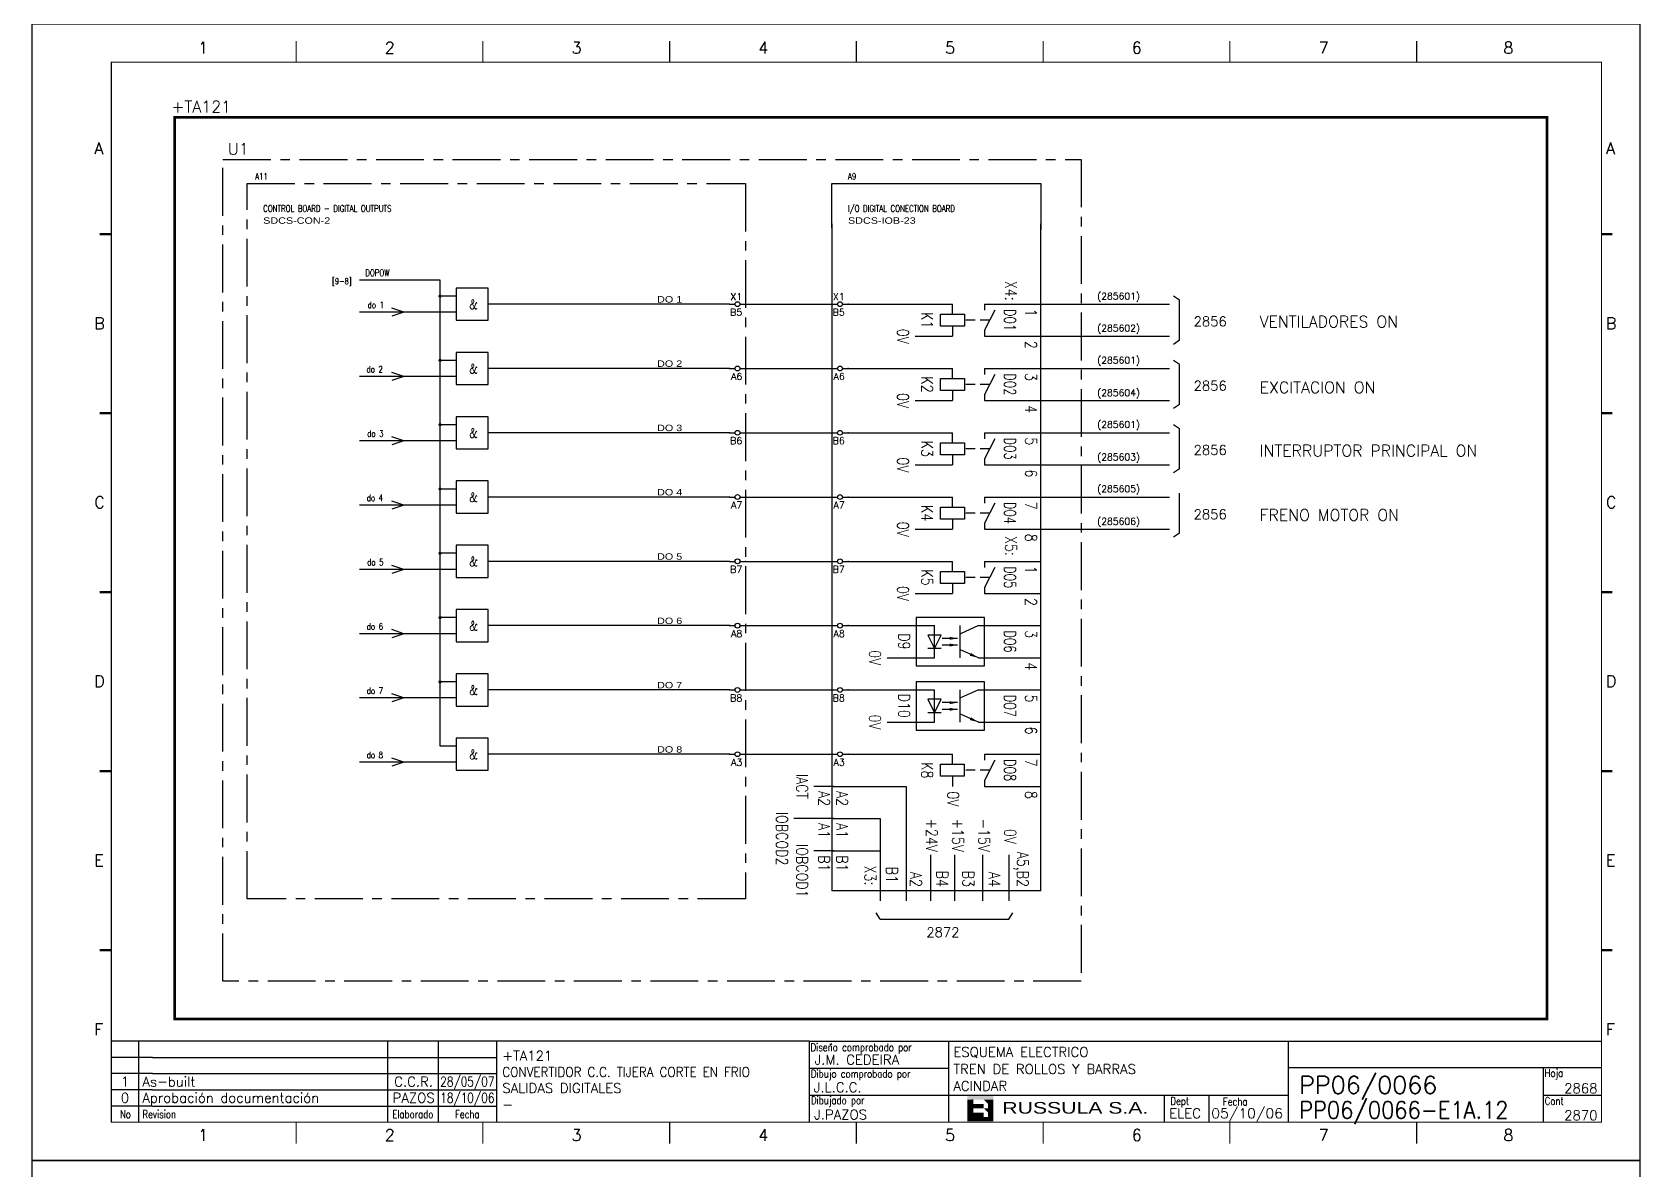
# Model space of a CAD drawing. Extents: x 3 to 423, y -4757 to 292.
# Drawn here: x 2.6 to 422.6, y -2680.4 to -2383.4 of the extents above; entities that cross this region are included whole.
import ezdxf
from ezdxf.enums import TextEntityAlignment as Align

# ---------------------------------------------------------------- set-up
doc = ezdxf.new("R2010")
doc.units = 0
doc.header["$LTSCALE"] = 10
doc.header["$MEASUREMENT"] = 0
for name, pattern in [('CENTER', [2, 1.25, -0.25, 0.25, -0.25]), ('DASHDOT', [1, 0.5, -0.25, 0, -0.25]), ('HIDDEN', [0.375, 0.25, -0.125])]:
    doc.linetypes.add(name, pattern=pattern)
doc.layers.get('0').update_dxf_attribs({"linetype": 'CONTINUOUS'})
for name, color, linetype in [('1', 7, 'CONTINUOUS'), ('10', 5, 'CONTINUOUS'), ('2', 7, 'CONTINUOUS'), ('25', 3, 'CONTINUOUS'), ('25KT', 4, 'HIDDEN'), ('25PK', 4, 'CENTER'), ('35', 2, 'CONTINUOUS'), ('8', 1, 'CONTINUOUS'), ('9', 6, 'CONTINUOUS'), ('DIBUJO', 7, 'CONTINUOUS'), ('NODE', 7, 'CONTINUOUS')]:
    doc.layers.add(name, color=color, linetype=linetype)
doc.styles.add('ABBSTYLE', font='ROMANS.SHX', dxfattribs={"width": 0.8})
doc.styles.add('HELV', font='HELVBLD.SHX', dxfattribs={"width": 1.2})
doc.styles.add('HELVETICA', font='HELV.SHX')
doc.styles.add('LABEL', font='SIMPLEX', dxfattribs={"width": 0.8, "height": 4})
doc.styles.add('ROMANS', font='romans')
doc.styles.get("Standard").update_dxf_attribs({"font": 'simplex'})

# ---------------------------------------------------------------- blocks, each defined once
blk = doc.blocks.new('NOD', base_point=(237.5, 170))
at = {"layer": 'NODE'}
blk.add_point((237.5, 170), dxfattribs=at)
blk = doc.blocks.new('$$PLR12C')
for p, q in [((-2.5, 0), (-0.75, 0)), ((0.75, 0), (2.5, 0))]:
    blk.add_line(p, q)
at = {"layer": '2'}
blk.add_circle((0, 0), 0.75, dxfattribs=at)
for p in [(-2.5, 0), (2.5, 0)]:
    blk.add_blockref('NOD', p, dxfattribs=at)
at = {"layer": '8'}
blk.add_attdef('*A', text='', height=2.15, dxfattribs=at).set_placement((1.5, -3.575), align=Align.RIGHT)
at = {"layer": '9'}
blk.add_attdef('ID', text='', height=2.15, dxfattribs=at).set_placement((1.5, 1.25), align=Align.RIGHT)
blk = doc.blocks.new('newcajec')
at = {"layer": '1'}
for p, q in [((179.4, 20.85), (0.13, 20.85)), ((7, 20.85), (7, 0)), ((71, 20.85), (71, 0)), ((84, 20.85), (84, 0.09)), ((99, 20.85), (99, 0)), ((215.2, 20.8), (215.2, 0)), ((10.6, 16.64), (0, 16.64)), ((10.6, 16.64), (99, 16.64)), ((184.64, 20.18), (184.81, 20.01)), ((184.81, 20.01), (185.18, 20.25)), ((10.6, 12.48), (0, 12.48)), ((10.6, 12.48), (99, 12.48)), ((179.4, 13.87), (215.2, 13.87)), ((368, 14.06), (368, 0)), ((10.6, 8.32), (0, 8.32)), ((10.6, 8.32), (99, 8.32)), ((10.6, 4.16), (0, 4.16)), ((10.6, 4.16), (99, 4.16)), ((179.4, 6.93), (267.63, 6.93)), ((267.63, 6.93), (302.5, 6.93)), ((270.63, 6.91), (270.63, 0)), ((282.07, 6.93), (282.07, 0)), ((368, 6.93), (383, 6.93))]:
    blk.add_line(p, q, dxfattribs=at)
for points in [[(47.5, 272.5, 0.3, 0.3, 0), (47.5, 277.91, 0.3, 0.3, 0)], [(95.5, 272.5, 0.3, 0.3, 0), (95.5, 277.91, 0.3, 0.3, 0)], [(143.5, 272.5, 0.3, 0.3, 0), (143.5, 277.91, 0.3, 0.3, 0)], [(191.5, 272.5, 0.3, 0.3, 0), (191.5, 277.91, 0.3, 0.3, 0)], [(239.5, 272.5, 0.3, 0.3, 0), (239.5, 277.91, 0.3, 0.3, 0)], [(287.5, 272.5, 0.3, 0.3, 0), (287.5, 277.91, 0.3, 0.3, 0)], [(335.5, 272.5, 0.3, 0.3, 0), (335.5, 277.91, 0.3, 0.3, 0)], [(-2.99, 228.23, 0.6, 0.6, 0), (-0.18, 228.23, 0.6, 0.6, 0)], [(383.01, 228.23, 0.6, 0.6, 0), (385.82, 228.23, 0.6, 0.6, 0)], [(-2.99, 182.23, 0.6, 0.6, 0), (-0.18, 182.23, 0.6, 0.6, 0)], [(383.01, 182.23, 0.6, 0.6, 0), (385.82, 182.23, 0.6, 0.6, 0)], [(-2.99, 136.23, 0.6, 0.6, 0), (-0.18, 136.23, 0.6, 0.6, 0)], [(383.01, 136.23, 0.6, 0.6, 0), (385.82, 136.23, 0.6, 0.6, 0)], [(-2.99, 90.23, 0.6, 0.6, 0), (-0.18, 90.23, 0.6, 0.6, 0)], [(383.01, 90.23, 0.6, 0.6, 0), (385.82, 90.23, 0.6, 0.6, 0)], [(-2.99, 44.23, 0.6, 0.6, 0), (-0.18, 44.23, 0.6, 0.6, 0)], [(383.01, 44.23, 0.6, 0.6, 0), (385.82, 44.23, 0.6, 0.6, 0)], [(383, 20.8, 0.3, 0.3, 0), (179.4, 20.8, 0.3, 0.3, 0), (179.4, 0, 0.3, 0.3, 0)], [(302.5, 20.8, 0.3, 0.3, 0), (302.5, 0, 0.3, 0.3, 0)], [(302.5, 14, 0.3, 0.3, 0), (383, 14, 0.3, 0.3, 0)], [(47.5, -5.5, 0.3, 0.3, 0), (47.5, -0.09, 0.3, 0.3, 0)], [(95.5, -5.5, 0.3, 0.3, 0), (95.5, -0.09, 0.3, 0.3, 0)], [(143.5, -5.5, 0.3, 0.3, 0), (143.5, -0.09, 0.3, 0.3, 0)], [(191.5, -5.5, 0.3, 0.3, 0), (191.5, -0.09, 0.3, 0.3, 0)], [(239.5, -5.5, 0.3, 0.3, 0), (239.5, -0.09, 0.3, 0.3, 0)], [(287.5, -5.5, 0.3, 0.3, 0), (287.5, -0.09, 0.3, 0.3, 0)], [(335.5, -5.5, 0.3, 0.3, 0), (335.5, -0.09, 0.3, 0.3, 0)]]:
    blk.add_lwpolyline(points, format="xyseb", dxfattribs=at)
at = {"layer": '1', "const_width": 0.3}
blk.add_lwpolyline([(0, 0), (0, 272.5), (383, 272.5), (383, 0)], close=True, dxfattribs=at)
at = {"layer": '2', "color": 14}
for p, q in [((221.42, 4.69), (221.42, 5.81)), ((221.42, 2.47), (221.42, 3.58))]:
    blk.add_line(p, q, dxfattribs=at)
for points in [[(220.05, 5.81), (220.05, 6.92), (226.74, 5.81), (226.74, 6.92)], [(221.42, 2.47), (220.05, 2.47), (221.42, 5.81), (220.05, 5.81)], [(221.42, 4.69), (224.25, 4.69), (221.42, 3.58), (224.25, 3.58)], [(224.25, 5.81), (225.37, 5.81), (225.37, 4.69)], [(225.37, 5.81), (226.74, 5.81), (225.37, 1.35), (226.74, 1.35)], [(224.25, 0.24), (224.25, 2.47), (220.05, 0.24), (220.05, 2.47)], [(224.25, 3.58), (225.37, 3.58), (225.37, 2.47)], [(226.74, 1.35), (226.74, 0.24), (224.25, 1.35), (224.25, 0.24)]]:
    blk.add_solid(points, dxfattribs=at)
at = {"layer": '1', "style": 'ROMANS'}
for s, p in [('1', (22.29, 274.68)), ('2', (70.29, 274.68)), ('3', (118.29, 274.68)), ('4', (166.29, 274.68)), ('5', (214.29, 274.68)), ('6', (262.29, 274.68)), ('7', (310.29, 274.68)), ('8', (357.79, 274.68)), ('A', (-4.37, 248.84)), ('A', (384.13, 248.84)), ('B', (-4.37, 203.84)), ('B', (384.13, 203.84)), ('C', (-4.37, 157.84)), ('C', (384.13, 157.84)), ('D', (-4.37, 111.84)), ('D', (384.13, 111.84)), ('E', (-4.37, 65.84)), ('E', (384.13, 65.84)), ('F', (-4.37, 22.34)), ('F', (384.13, 22.34)), ('1', (22.29, -4.82)), ('2', (70.29, -4.82)), ('3', (118.29, -4.82)), ('4', (166.29, -4.82)), ('5', (214.29, -4.82)), ('6', (262.29, -4.82)), ('7', (310.29, -4.82)), ('8', (357.79, -4.82))]:
    blk.add_text(s, height=3, dxfattribs=at).set_placement(p)
at = {"layer": '1', "style": 'LABEL', "width": 0.8}
for s, p in [('Diseno comprobado por', (179.73, 18.27)), ('Dibujo comprobado por', (179.81, 11.47)), ('Hoja', (368.38, 11.66)), ('Dibujado por', (179.83, 4.64)), ('Fecha', (285.71, 4.3)), ('Cont', (368.43, 4.46)), ('No', (2.23, 1.05)), ('Revision', (8, 1.05))]:
    blk.add_text(s, height=2, dxfattribs=at).set_placement(p)
for s, p in [('Dept', (274.61, 4.44)), ('Elaborado', (77.5, 1.05)), ('Fecha', (91.5, 1.05))]:
    blk.add_text(s, height=2, dxfattribs=at).set_placement(p, align=Align.CENTER)
at = {"layer": '10', "style": 'ROMANS'}
for tag, p in [('REV41', (3.5, 18.74)), ('REV43', (77.7, 18.74)), ('REV31', (3.5, 14.58)), ('REV33', (77.7, 14.58)), ('REV21', (3.5, 10.42)), ('REV23', (77.7, 10.42)), ('REV11', (3.5, 6.27)), ('REV13', (77.7, 6.27))]:
    blk.add_attdef(tag, text='', height=2.5, dxfattribs=at).set_placement(p, align=Align.MIDDLE)
for tag, p, height in [('REV42', (8, 17.49), 2.5), ('SHEETNAME1', (100.5, 15.83), 2.5), ('DESIGNCHECK', (180.74, 14.83), 2.5), ('DOCUMENTTYPE', (216.43, 16.8), 2.5), ('NOTA', (305.32, 15.8), 3), ('REV32', (8, 13.33), 2.5), ('SHEETNAME2', (100.5, 11.67), 2.5), ('OBJECT', (216.43, 12.4), 2.5), ('REV22', (8, 9.17), 2.5), ('SHEETNAME3', (100.5, 7.51), 2.5), ('DRAWINGCHECK', (180.53, 7.71), 2.5), ('CUSTOMER', (216.43, 8.08), 2.5), ('ORDER', (305.32, 7.3), 4.5), ('REV12', (8, 5.01), 2.5), ('SHEETNAME4', (100.5, 3.35), 2.5), ('DOCUMENT_ID', (305.32, 0.93), 4.4), ('USER', (180.63, 0.71), 2.5), ('DEPARTMENT', (271.93, 1.05), 2.5)]:
    blk.add_attdef(tag, p, '', height=height, dxfattribs=at)
for tag, width, p, p2 in [('REV44', 1.221199, (84.53, 17.49), (98.48, 17.49)), ('REV34', 1.221199, (84.53, 13.33), (98.48, 13.33)), ('REV24', 1.221199, (84.53, 9.17), (98.48, 9.17)), ('REV14', 1.221199, (84.53, 5.01), (98.48, 5.01)), ('CREATED2', 7.039915, (282.71, 1.05), (301.14, 1.05))]:
    blk.add_attdef(tag, text='', height=2.5, dxfattribs=dict(at, width=width)).set_placement(p, p2, align=Align.FIT)
for tag, p in [('SHEET', (382, 7.43)), ('NEXTSHEET', (382, 0.5))]:
    blk.add_attdef(tag, text='', height=2.5, dxfattribs=at).set_placement(p, align=Align.RIGHT)
at = {"layer": 'DIBUJO', "color": 14, "style": 'HELVETICA', "width": 1.3}
blk.add_text('RUSSULA S.A.', height=3, dxfattribs=at).set_placement((229, 2.19))

msp = doc.modelspace()

# ---------------------------------------------------------------- linework, layer by layer
at = {"layer": '2', "color": 3}
for p, q in [((211.57, -2422.99), (266.17, -2422.99)), ((211.57, -2434.54), (211.57, -2422.99)), ((266.17, -2422.99), (266.17, -2435.06)), ((215.77, -2454.49), (243.07, -2454.49)), ((215.77, -2471.29), (243.07, -2471.29)), ((215.77, -2488.09), (243.07, -2488.09)), ((215.77, -2504.89), (243.07, -2504.89)), ((215.77, -2521.69), (243.07, -2521.69)), ((215.24, -2538.49), (238.34, -2538.49)), ((215.77, -2555.29), (238.34, -2555.29)), ((215.24, -2572.09), (243.07, -2572.09)), ((230.99, -2580.49), (230.99, -2610.41)), ((224.17, -2588.89), (224.17, -2610.41)), ((237.29, -2598.34), (237.29, -2610.41)), ((243.59, -2598.34), (243.59, -2610.41)), ((250.94, -2598.34), (250.94, -2610.41)), ((257.77, -2598.34), (257.77, -2610.41))]:
    msp.add_line(p, q, dxfattribs=at)
at = {"layer": '2', "color": 7}
for p, q in [((109.19, -2448.19), (88.19, -2448.19)), ((109.19, -2452.39), (109.19, -2448.19)), ((109.19, -2469.19), (109.19, -2452.39)), ((113.39, -2452.39), (109.19, -2452.39)), ((113.39, -2450.29), (113.39, -2458.69)), ((121.79, -2450.29), (113.39, -2450.29)), ((121.79, -2458.69), (121.79, -2450.29)), ((113.39, -2456.59), (88.19, -2456.59)), ((146.99, -2454.49), (121.79, -2454.49)), ((184.79, -2454.49), (146.99, -2454.49)), ((188.99, -2454.49), (211.57, -2454.49)), ((113.39, -2458.69), (121.79, -2458.69)), ((109.19, -2485.99), (109.19, -2469.19)), ((113.39, -2469.19), (109.19, -2469.19)), ((113.39, -2467.09), (113.39, -2475.49)), ((121.79, -2467.09), (113.39, -2467.09)), ((121.79, -2475.49), (121.79, -2467.09)), ((113.39, -2473.39), (88.19, -2473.39)), ((146.99, -2471.29), (121.79, -2471.29)), ((184.79, -2471.29), (146.99, -2471.29)), ((188.99, -2471.29), (211.57, -2471.29)), ((113.39, -2475.49), (121.79, -2475.49)), ((109.19, -2502.79), (109.19, -2485.99)), ((113.39, -2485.99), (109.19, -2485.99)), ((113.39, -2483.89), (113.39, -2492.29)), ((121.79, -2483.89), (113.39, -2483.89)), ((121.79, -2492.29), (121.79, -2483.89)), ((113.39, -2490.19), (88.19, -2490.19)), ((146.99, -2488.09), (121.79, -2488.09)), ((184.79, -2488.09), (146.99, -2488.09)), ((188.99, -2488.09), (211.57, -2488.09)), ((113.39, -2492.29), (121.79, -2492.29)), ((109.19, -2519.59), (109.19, -2502.79)), ((113.39, -2502.79), (109.19, -2502.79)), ((113.39, -2500.69), (113.39, -2509.09)), ((121.79, -2500.69), (113.39, -2500.69)), ((121.79, -2509.09), (121.79, -2500.69)), ((113.39, -2506.99), (88.19, -2506.99)), ((146.99, -2504.89), (121.79, -2504.89)), ((184.79, -2504.89), (146.99, -2504.89)), ((188.99, -2504.89), (211.57, -2504.89)), ((113.39, -2509.09), (121.79, -2509.09)), ((109.19, -2536.39), (109.19, -2519.59)), ((113.39, -2519.59), (109.19, -2519.59)), ((113.39, -2517.49), (113.39, -2525.89)), ((121.79, -2517.49), (113.39, -2517.49)), ((121.79, -2525.89), (121.79, -2517.49)), ((113.39, -2523.79), (88.19, -2523.79)), ((146.99, -2521.69), (121.79, -2521.69)), ((184.79, -2521.69), (146.99, -2521.69)), ((188.99, -2521.69), (212.62, -2521.69)), ((113.39, -2525.89), (121.79, -2525.89)), ((109.19, -2553.19), (109.19, -2536.39)), ((113.39, -2536.39), (109.19, -2536.39)), ((113.39, -2534.29), (113.39, -2542.69)), ((121.79, -2534.29), (113.39, -2534.29)), ((121.79, -2542.69), (121.79, -2534.29)), ((113.39, -2540.59), (88.19, -2540.59)), ((146.99, -2538.49), (121.79, -2538.49)), ((184.79, -2538.49), (146.99, -2538.49)), ((188.99, -2538.49), (211.57, -2538.49)), ((113.39, -2542.69), (121.79, -2542.69)), ((109.19, -2569.99), (109.19, -2553.19)), ((113.39, -2553.19), (109.19, -2553.19)), ((113.39, -2551.09), (113.39, -2559.49)), ((121.79, -2551.09), (113.39, -2551.09)), ((121.79, -2559.49), (121.79, -2551.09)), ((113.39, -2557.39), (88.19, -2557.39)), ((146.99, -2555.29), (121.79, -2555.29)), ((184.79, -2555.29), (146.99, -2555.29)), ((188.99, -2555.29), (212.09, -2555.29)), ((113.39, -2559.49), (121.79, -2559.49)), ((113.39, -2569.99), (109.19, -2569.99)), ((113.39, -2567.89), (113.39, -2576.29)), ((121.79, -2567.89), (113.39, -2567.89)), ((121.79, -2576.29), (121.79, -2567.89)), ((113.39, -2574.19), (88.19, -2574.19)), ((146.99, -2572.09), (121.79, -2572.09)), ((184.79, -2572.09), (146.99, -2572.09)), ((159.59, -2572.09), (146.99, -2572.09)), ((188.99, -2572.09), (211.57, -2572.09)), ((113.39, -2576.29), (121.79, -2576.29))]:
    msp.add_line(p, q, dxfattribs=at)
at = {"layer": '2', "color": 3, "linetype": 'DASHDOT'}
msp.add_lwpolyline([(39.89, -2405.66, 0.706, 0.706, 0), (398.41, -2405.66, 0.706, 0.706, 0), (398.41, -2641.28, 0.706, 0.706, 0), (39.89, -2641.28, 0.706, 0.706, 0), (39.89, -2405.66, 0.706, 0.706, 0)], format="xyseb", dxfattribs=at)
at = {"layer": '2', "color": 7}
for points in [[(108.98, -2452.39, 0.42, 0.42, 1), (109.4, -2452.39, 0.42, 0.42, 1)], [(108.98, -2469.19, 0.42, 0.42, 1), (109.4, -2469.19, 0.42, 0.42, 1)], [(108.98, -2485.99, 0.42, 0.42, 1), (109.4, -2485.99, 0.42, 0.42, 1)], [(108.98, -2502.79, 0.42, 0.42, 1), (109.4, -2502.79, 0.42, 0.42, 1)], [(108.98, -2519.59, 0.42, 0.42, 1), (109.4, -2519.59, 0.42, 0.42, 1)], [(108.98, -2536.39, 0.42, 0.42, 1), (109.4, -2536.39, 0.42, 0.42, 1)], [(108.98, -2553.19, 0.42, 0.42, 1), (109.4, -2553.19, 0.42, 0.42, 1)]]:
    msp.add_lwpolyline(points, format="xyseb", close=True, dxfattribs=at)
at = {"layer": '25'}
for p, q in [((211.57, -2433.49), (211.57, -2607.79)), ((266.17, -2607.79), (266.17, -2433.49)), ((302.39, -2453.44), (300.82, -2452.39)), ((243.07, -2457.11), (243.07, -2454.49)), ((251.47, -2454.49), (266.17, -2454.49)), ((251.47, -2454.49), (251.47, -2456.06)), ((254.09, -2456.06), (251.47, -2461.31)), ((302.39, -2463.94), (302.39, -2453.44)), ((239.92, -2457.11), (246.22, -2457.11)), ((239.92, -2460.26), (239.92, -2457.11)), ((246.22, -2460.26), (239.92, -2460.26)), ((243.07, -2460.26), (243.07, -2462.89)), ((246.22, -2457.11), (246.22, -2460.26)), ((233.28, -2462.89), (243.07, -2462.89)), ((251.47, -2461.31), (251.47, -2462.89)), ((251.47, -2462.89), (266.09, -2462.89)), ((302.39, -2463.94), (300.82, -2464.99)), ((302.39, -2470.24), (300.82, -2469.19)), ((243.07, -2473.91), (243.07, -2471.29)), ((251.47, -2471.29), (266.17, -2471.29)), ((251.47, -2471.29), (251.47, -2472.86)), ((254.09, -2472.86), (251.47, -2478.11)), ((302.39, -2480.74), (302.39, -2470.24)), ((239.92, -2477.06), (239.92, -2473.91)), ((239.92, -2473.91), (246.22, -2473.91)), ((246.22, -2477.06), (239.92, -2477.06)), ((243.07, -2477.06), (243.07, -2479.69)), ((246.22, -2473.91), (246.22, -2477.06)), ((233.28, -2479.69), (243.07, -2479.69)), ((251.47, -2478.11), (251.47, -2479.69)), ((251.47, -2479.69), (266.09, -2479.69)), ((302.39, -2480.74), (300.82, -2481.79)), ((302.39, -2487.04), (300.82, -2485.99)), ((243.07, -2490.71), (243.07, -2488.09)), ((251.47, -2488.09), (266.17, -2488.09)), ((251.47, -2488.09), (251.47, -2489.66)), ((254.09, -2489.66), (251.47, -2494.91)), ((302.39, -2497.54), (302.39, -2487.04)), ((239.92, -2490.71), (246.22, -2490.71)), ((239.92, -2493.86), (239.92, -2490.71)), ((246.22, -2493.86), (239.92, -2493.86)), ((243.07, -2493.86), (243.07, -2496.49)), ((246.22, -2490.71), (246.22, -2493.86)), ((233.28, -2496.49), (243.07, -2496.49)), ((251.47, -2494.91), (251.47, -2496.49)), ((251.47, -2496.49), (266.09, -2496.49)), ((302.39, -2497.54), (300.82, -2498.59)), ((243.07, -2507.51), (243.07, -2504.89)), ((251.39, -2504.89), (266.17, -2504.89)), ((251.47, -2504.89), (251.47, -2506.46)), ((254.09, -2506.46), (251.47, -2511.71)), ((302.39, -2514.34), (302.39, -2503.84)), ((239.92, -2510.66), (239.92, -2507.51)), ((239.92, -2507.51), (246.22, -2507.51)), ((246.22, -2510.66), (239.92, -2510.66)), ((243.07, -2510.66), (243.07, -2513.29)), ((246.22, -2507.51), (246.22, -2510.66)), ((233.28, -2513.29), (243.07, -2513.29)), ((251.39, -2513.29), (266.09, -2513.29)), ((251.47, -2511.71), (251.47, -2513.29)), ((302.39, -2514.34), (300.82, -2515.39)), ((243.07, -2524.31), (243.07, -2521.69)), ((251.47, -2521.69), (266.17, -2521.69)), ((251.47, -2521.69), (251.47, -2523.26)), ((254.09, -2523.26), (251.47, -2528.51)), ((239.92, -2524.31), (246.22, -2524.31)), ((239.92, -2527.46), (239.92, -2524.31)), ((246.22, -2527.46), (239.92, -2527.46)), ((243.07, -2527.46), (243.07, -2530.09)), ((246.22, -2524.31), (246.22, -2527.46)), ((233.28, -2530.09), (243.07, -2530.09)), ((251.47, -2528.51), (251.47, -2530.09)), ((251.47, -2530.09), (266.09, -2530.09)), ((251.47, -2536.39), (233.62, -2536.39)), ((233.62, -2536.39), (233.62, -2548.99)), ((251.47, -2548.99), (251.47, -2536.39)), ((236.59, -2540.94), (238.34, -2544.44)), ((240.09, -2540.94), (236.59, -2540.94)), ((238.34, -2546.89), (238.34, -2538.49)), ((238.34, -2544.44), (240.09, -2540.94)), ((245.1, -2546.89), (245.1, -2538.49)), ((249.89, -2538.49), (245.17, -2540.59)), ((249.89, -2538.49), (266.17, -2538.49)), ((240.09, -2544.44), (236.59, -2544.44)), ((244.36, -2541.81), (240.35, -2541.81)), ((244.36, -2543.56), (240.35, -2543.56)), ((249.89, -2546.89), (245.17, -2544.79)), ((226, -2546.89), (238.34, -2546.89)), ((233.62, -2548.99), (251.47, -2548.99)), ((249.89, -2546.89), (266.17, -2546.89)), ((251.47, -2553.19), (233.62, -2553.19)), ((233.62, -2553.19), (233.62, -2565.79)), ((251.47, -2565.79), (251.47, -2553.19)), ((236.59, -2557.74), (238.34, -2561.24)), ((240.09, -2557.74), (236.59, -2557.74)), ((238.34, -2563.69), (238.34, -2555.29)), ((238.34, -2561.24), (240.09, -2557.74)), ((245.1, -2563.69), (245.1, -2555.29)), ((249.89, -2555.29), (245.17, -2557.39)), ((249.89, -2555.29), (266.17, -2555.29)), ((240.09, -2561.24), (236.59, -2561.24)), ((244.36, -2558.61), (240.35, -2558.61)), ((244.36, -2560.36), (240.35, -2560.36)), ((249.89, -2563.69), (245.17, -2561.59)), ((226, -2563.69), (238.34, -2563.69)), ((233.62, -2565.79), (251.47, -2565.79)), ((249.89, -2563.69), (266.17, -2563.69)), ((243.07, -2574.71), (243.07, -2572.09)), ((251.47, -2572.09), (266.17, -2572.09)), ((251.47, -2572.09), (251.47, -2573.66)), ((254.09, -2573.66), (251.47, -2578.91)), ((239.92, -2577.86), (239.92, -2574.71)), ((239.92, -2574.71), (246.14, -2574.71)), ((246.14, -2577.86), (239.92, -2577.86)), ((243.07, -2577.86), (243.07, -2580.49)), ((246.14, -2574.71), (246.14, -2577.86)), ((212.09, -2580.49), (206.84, -2580.49)), ((211.57, -2580.49), (230.99, -2580.49)), ((251.47, -2578.91), (251.47, -2580.49)), ((251.47, -2580.49), (266.09, -2580.49)), ((212.09, -2588.89), (201.59, -2588.89)), ((211.57, -2588.89), (224.17, -2588.89)), ((212.09, -2597.29), (206.84, -2597.29)), ((211.57, -2597.29), (224.17, -2597.29)), ((266.17, -2607.79), (211.57, -2607.79)), ((224.17, -2615.14), (223.12, -2613.56)), ((224.17, -2615.14), (257.77, -2615.14)), ((257.77, -2615.14), (258.82, -2613.56))]:
    msp.add_line(p, q, dxfattribs=at)
for points in [[(242.33, -2542.2), (242.33, -2541.42), (244.36, -2541.81)], [(242.33, -2543.17), (242.33, -2543.95), (244.36, -2543.56)], [(247.59, -2546.36), (247.88, -2545.64), (249.89, -2546.89)], [(242.33, -2559), (242.33, -2558.22), (244.36, -2558.61)], [(242.33, -2559.97), (242.33, -2560.75), (244.36, -2560.36)], [(247.59, -2563.16), (247.88, -2562.44), (249.89, -2563.69)]]:
    msp.add_solid(points, dxfattribs=at)
at = {"layer": '25KT'}
for p, q in [((252.78, -2458.69), (246.22, -2458.69)), ((252.78, -2475.49), (246.22, -2475.49)), ((252.78, -2492.29), (246.22, -2492.29)), ((252.78, -2509.09), (246.22, -2509.09)), ((252.78, -2525.89), (246.22, -2525.89)), ((252.78, -2576.29), (246.14, -2576.29))]:
    msp.add_line(p, q, dxfattribs=at)
at = {"layer": '25PK'}
for p, q in [((52.49, -2416.69), (276.67, -2416.69)), ((52.49, -2631.41), (52.49, -2416.69)), ((276.67, -2416.69), (276.67, -2631.41)), ((58.79, -2609.89), (58.79, -2422.99)), ((58.79, -2422.99), (188.99, -2422.99)), ((188.99, -2422.99), (188.99, -2609.89)), ((188.99, -2609.89), (58.79, -2609.89)), ((276.67, -2631.41), (52.49, -2631.41))]:
    msp.add_line(p, q, dxfattribs=at)
at = {"layer": '35'}
for p, q in [((99.74, -2456.59), (96.59, -2455.54)), ((99.74, -2456.59), (96.59, -2457.64)), ((266.17, -2454.49), (299.77, -2454.49)), ((266.17, -2462.89), (299.77, -2462.89)), ((99.74, -2473.39), (96.59, -2472.34)), ((99.74, -2473.39), (96.59, -2474.44)), ((266.17, -2471.29), (299.77, -2471.29)), ((266.17, -2479.69), (299.77, -2479.69)), ((99.74, -2490.19), (96.59, -2489.14)), ((99.74, -2490.19), (96.59, -2491.24)), ((266.17, -2488.09), (299.77, -2488.09)), ((266.17, -2496.49), (299.77, -2496.49)), ((99.74, -2506.99), (96.59, -2505.94)), ((99.74, -2506.99), (96.59, -2508.04)), ((266.17, -2504.89), (299.77, -2504.89)), ((266.17, -2513.29), (299.77, -2513.29)), ((99.74, -2523.79), (96.59, -2522.74)), ((99.74, -2523.79), (96.59, -2524.84)), ((99.74, -2540.59), (96.59, -2539.54)), ((99.74, -2540.59), (96.59, -2541.64)), ((99.74, -2557.39), (96.59, -2556.34)), ((99.74, -2557.39), (96.59, -2558.44)), ((99.74, -2574.19), (96.59, -2573.14)), ((99.74, -2574.19), (96.59, -2575.24))]:
    msp.add_line(p, q, dxfattribs=at)
at = {"layer": 'DIBUJO'}
for points in [[(2.63, -2381.25), (422.63, -2381.25), (422.63, -2678.25), (2.63, -2678.25), (2.63, -2381.25)], [(2.63, -2678.25), (422.63, -2678.25), (422.63, -2975.25), (2.63, -2975.25), (2.63, -2678.25)]]:
    msp.add_lwpolyline(points, dxfattribs=at)

# ---------------------------------------------------------------- block references
at = {"layer": '2', "color": 7}
ref = msp.add_blockref('newcajec', (23.31, -2668.23), dxfattribs=dict(at, xscale=1.016442892079965, yscale=1.016442892079965, zscale=1.016442892079965))
ref.add_attrib('REV24', '28/05/07', dxfattribs={"layer": '10', "height": 2.541, "style": 'ROMANS', "width": 0.728168}).set_placement((109.23, -2658.9), (123.41, -2658.9), align=Align.FIT)
ref.add_attrib('SHEETNAME3', 'SALIDAS DIGITALES', (125.46, -2660.6), dxfattribs={"layer": '10', "height": 2.5411, "style": 'ROMANS'})
ref.add_attrib('SHEETNAME2', 'CONVERTIDOR C.C. TIJERA CORTE EN FRIO', (125.46, -2656.37), dxfattribs={"layer": '10', "height": 2.5411, "style": 'ROMANS', "width": 0.9})
ref.add_attrib('SHEETNAME1', '+TA121', (125.46, -2652.14), dxfattribs={"layer": '10', "height": 2.541, "style": 'ROMANS'})
ref.add_attrib('USER', 'J.PAZOS', (206.91, -2667.51), dxfattribs={"layer": '10', "height": 2.541, "style": 'ROMANS'})
ref.add_attrib('DRAWINGCHECK', 'J.L.C.C.', (206.81, -2660.39), dxfattribs={"layer": '10', "height": 2.541, "style": 'ROMANS'})
ref.add_attrib('DESIGNCHECK', 'J.M. CEDEIRA', (207.02, -2653.15), dxfattribs={"layer": '10', "height": 2.5411, "style": 'ROMANS'})
ref.add_attrib('REV22', 'As-built', (31.44, -2658.9), dxfattribs={"layer": '10', "height": 2.541, "style": 'ROMANS'})
ref.add_attrib('REV12', 'Aprobación documentación', (31.44, -2663.13), dxfattribs={"layer": '10', "height": 2.5411, "style": 'ROMANS'})
ref.add_attrib('REV21', '1', dxfattribs={"layer": '10', "height": 2.54, "style": 'ROMANS'}).set_placement((26.87, -2657.63), align=Align.MIDDLE)
ref.add_attrib('REV11', '0', dxfattribs={"layer": '10', "height": 2.54, "style": 'ROMANS'}).set_placement((26.87, -2661.86), align=Align.MIDDLE)
ref.add_attrib('SHEETNAME4', '-', (125.46, -2664.83), dxfattribs={"layer": '10', "height": 2.54, "style": 'ROMANS'})
ref.add_attrib('REV14', '18/10/06', dxfattribs={"layer": '10', "height": 2.541, "style": 'ROMANS', "width": 0.728168}).set_placement((109.23, -2663.13), (123.41, -2663.13), align=Align.FIT)
ref.add_attrib('REV23', 'C.C.R.', dxfattribs={"layer": '10', "height": 2.541, "style": 'ROMANS'}).set_placement((102.29, -2657.63), align=Align.MIDDLE)
ref.add_attrib('REV13', 'PAZOS', dxfattribs={"layer": '10', "height": 2.541, "style": 'ROMANS'}).set_placement((102.29, -2661.86), align=Align.MIDDLE)
ref.add_attrib('DOCUMENT_ID', 'PP06/0066-E1A.12', (333.65, -2667.28), dxfattribs={"layer": '10', "height": 4.4723, "style": 'ROMANS', "width": 0.9})
ref.add_attrib('ORDER', 'PP06/0066', (333.65, -2660.81), dxfattribs={"layer": '10', "height": 4.574, "style": 'ROMANS'})
ref.add_attrib('CUSTOMER', 'ACINDAR', (243.3, -2660.01), dxfattribs={"layer": '10', "height": 2.541, "style": 'ROMANS'})
ref.add_attrib('OBJECT', 'TREN DE ROLLOS Y BARRAS', (243.3, -2655.62), dxfattribs={"layer": '10', "height": 2.5411, "style": 'ROMANS'})
ref.add_attrib('DOCUMENTTYPE', 'ESQUEMA ELECTRICO', (243.3, -2651.15), dxfattribs={"layer": '10', "height": 2.5411, "style": 'ROMANS'})
ref.add_attrib('CREATED2', '05/10/06', dxfattribs={"layer": '10', "height": 2.541, "style": 'ROMANS', "width": 0.961976}).set_placement((310.67, -2667.17), (329.41, -2667.17), align=Align.FIT)
ref.add_attrib('DEPARTMENT', 'ELEC', (299.71, -2667.17), dxfattribs={"layer": '10', "height": 2.541, "style": 'ROMANS'})
ref.add_attrib('NEXTSHEET', '2870', dxfattribs={"layer": '10', "height": 2.541, "style": 'ROMANS'}).set_placement((411.59, -2667.72), align=Align.RIGHT)
ref.add_attrib('SHEET', '2868', dxfattribs={"layer": '10', "height": 2.541, "style": 'ROMANS'}).set_placement((411.59, -2660.67), align=Align.RIGHT)
at = {"layer": '2', "color": 7, "xscale": 0.8400000000000318, "yscale": 0.8400000000000318, "zscale": 0.8400000000000318}
for p, values in [((186.89, -2454.49), {'ID': 'X1', '*A': 'B5'}), ((213.67, -2454.49), {'ID': 'X1', '*A': 'B5'}), ((186.89, -2471.29), {'*A': 'A6'}), ((213.67, -2471.29), {'*A': 'A6'}), ((186.89, -2488.09), {'*A': 'B6'}), ((213.67, -2488.09), {'*A': 'B6'}), ((186.89, -2504.89), {'*A': 'A7'}), ((213.67, -2504.89), {'*A': 'A7'}), ((186.89, -2521.69), {'*A': 'B7'}), ((213.67, -2521.69), {'*A': 'B7'}), ((186.89, -2538.49), {'*A': 'A8'}), ((213.67, -2538.49), {'*A': 'A8'}), ((186.89, -2555.29), {'*A': 'B8'}), ((213.67, -2555.29), {'*A': 'B8'}), ((186.89, -2572.09), {'*A': 'A3'}), ((213.67, -2572.09), {'*A': 'A3'})]:
    msp.add_blockref('$$PLR12C', p, dxfattribs=at).add_auto_attribs(values)

# ---------------------------------------------------------------- texts
at = {"layer": '2', "color": 6}
for s, height, p in [('+TA121', 3.024, (39.05, -2404.4)), ('U1', 3.024, (53.75, -2415.43)), ('(285601)', 1.764, (280.87, -2453.27)), ('(285602)', 1.764, (280.87, -2461.64)), ('(285601)', 1.764, (280.87, -2470.01)), ('(285604)', 1.764, (280.87, -2478.52)), ('(285601)', 1.764, (280.87, -2486.81)), ('(285603)', 1.764, (280.87, -2495.32)), ('(285605)', 1.764, (280.87, -2503.61)), ('(285606)', 1.764, (280.87, -2512.12))]:
    msp.add_text(s, height=height, dxfattribs=at).set_placement(p)
at = {"layer": '2', "color": 7, "style": 'ROMANS'}
for s, height, p in [('2856', 2.52, (306.07, -2460.26)), ('VENTILADORES ON', 3, (323.32, -2460.56)), ('2856', 2.52, (306.07, -2477.06)), ('EXCITACION ON', 3, (323.32, -2477.75)), ('2856', 2.52, (306.07, -2493.86)), ('INTERRUPTOR PRINCIPAL ON', 3, (323.32, -2494.29)), ('2856', 2.52, (306.07, -2510.66)), ('FRENO MOTOR ON', 3, (323.32, -2511.09)), ('2872', 2.52, (236.24, -2619.86))]:
    msp.add_text(s, height=height, dxfattribs=at).set_placement(p)
at = {"layer": '25'}
for s, height, style, width, p in [('A11', 1.68, 'ABBSTYLE', 0.8, (60.89, -2421.94)), ('A9', 1.68, 'ABBSTYLE', 0.8, (215.77, -2421.94)), ('SDCS-CON-2', 1.68, 'HELV', 1.2, (62.99, -2433.49)), ('CONTROL BOARD - DIGITAL OUTPUTS', 1.68, 'ABBSTYLE', 0.8, (62.99, -2430.34)), ('SDCS-IOB-23', 1.68, 'HELV', 1.2, (215.77, -2433.49)), ('I/O DIGITAL CONECTION BOARD', 1.68, 'ABBSTYLE', 0.8, (215.77, -2430.34)), ('[9-8]', 1.512, 'ABBSTYLE', 0.8, (80.97, -2449.24)), ('DOPOW', 1.68, 'ABBSTYLE', 0.8, (89.66, -2447.14)), ('DO 1', 1.68, 'HELV', 1.2, (165.89, -2454.07)), ('do 1', 1.68, 'ABBSTYLE', 0.8, (90.29, -2455.54)), ('&', 2.52, 'ABBSTYLE', 0.8, (116.78, -2455.78)), ('DO 2', 1.68, 'HELV', 1.2, (165.89, -2470.87)), ('do 2', 1.68, 'ABBSTYLE', 0.8, (89.99, -2472.34)), ('&', 2.52, 'ABBSTYLE', 0.8, (116.78, -2472.58)), ('DO 3', 1.68, 'HELV', 1.2, (165.89, -2487.67)), ('do 3', 1.68, 'ABBSTYLE', 0.8, (90.17, -2489.14)), ('&', 2.52, 'ABBSTYLE', 0.8, (116.78, -2489.38)), ('DO 4', 1.68, 'HELV', 1.2, (165.89, -2504.47)), ('do 4', 1.68, 'ABBSTYLE', 0.8, (90.05, -2505.94)), ('&', 2.52, 'ABBSTYLE', 0.8, (116.78, -2506.18)), ('DO 5', 1.68, 'HELV', 1.2, (165.89, -2521.27)), ('do 5', 1.68, 'ABBSTYLE', 0.8, (90.17, -2522.74)), ('&', 2.52, 'ABBSTYLE', 0.8, (116.78, -2522.98)), ('DO 6', 1.68, 'HELV', 1.2, (165.89, -2538.07)), ('do 6', 1.68, 'ABBSTYLE', 0.8, (90.05, -2539.54)), ('&', 2.52, 'ABBSTYLE', 0.8, (116.78, -2539.78)), ('DO 7', 1.68, 'HELV', 1.2, (165.89, -2554.87)), ('do 7', 1.68, 'ABBSTYLE', 0.8, (90.05, -2556.34)), ('&', 2.52, 'ABBSTYLE', 0.8, (116.78, -2556.58)), ('DO 8', 1.68, 'HELV', 1.2, (165.89, -2571.67)), ('do 8', 1.68, 'ABBSTYLE', 0.8, (90.05, -2573.14)), ('&', 2.52, 'ABBSTYLE', 0.8, (116.78, -2573.38))]:
    msp.add_text(s, height=height, dxfattribs=dict(at, style=style, width=width)).set_placement(p)
at = {"layer": '25', "style": 'ROMANS', "width": 0.8}
for s, p in [('X4:', (256.84, -2453.58)), ('X5:', (256.84, -2520.26)), ('+24V', (236.17, -2597.62)), ('+15V', (242.99, -2597.62)), ('-15V', (249.82, -2597.62)), ('0V', (256.64, -2595.52)), ('A5,B2', (259.93, -2606.76)), ('X3:', (220.09, -2606.36)), ('B1', (225.75, -2605.71)), ('A2', (232.05, -2606.76)), ('B4', (238.88, -2606.76)), ('B3', (245.7, -2606.76)), ('A4', (252.53, -2606.76))]:
    msp.add_text(s, height=3.024, rotation=270, dxfattribs=at).set_placement(p, align=Align.RIGHT)
at = {"layer": '25', "style": 'ROMANS'}
for s, width, p in [('K1', 0.8, (234.94, -2458.69)), ('DO1', 0.7, (256.6, -2458.64)), ('0V', 0.8, (228.64, -2462.89)), ('K2', 0.8, (234.94, -2475.49)), ('DO2', 0.7, (256.6, -2475.44)), ('0V', 0.8, (228.64, -2479.69)), ('K3', 0.8, (234.94, -2492.29)), ('DO3', 0.7, (256.6, -2492.24)), ('0V', 0.8, (228.64, -2496.49)), ('K4', 0.8, (234.94, -2509.09)), ('DO4', 0.7, (256.6, -2509.04)), ('0V', 0.8, (228.64, -2513.29)), ('K5', 0.8, (234.94, -2525.89)), ('DO5', 0.7, (256.6, -2525.84)), ('0V', 0.8, (228.64, -2530.09)), ('D9', 0.8, (228.94, -2542.62)), ('DO6', 0.7, (256.6, -2542.64)), ('D10', 0.8, (228.94, -2559.42)), ('DO7', 0.7, (256.6, -2559.44)), ('K8', 0.8, (234.94, -2576.29)), ('DO8', 0.7, (256.6, -2576.24)), ('IACT', 0.8, (202.28, -2580.49)), ('0V', 0.8, (241.73, -2583.76)), ('IOBCOD2', 0.8, (197.03, -2594.14)), ('IOBCOD1', 0.8, (202.28, -2602.54))]:
    msp.add_text(s, height=3.024, rotation=270, dxfattribs=dict(at, width=width)).set_placement(p, align=Align.CENTER)
at = {"layer": '25', "style": 'ROMANS', "width": 0.8}
for s, height, p in [('1', 3.02, (262.09, -2455.68)), ('2', 3.02, (262.09, -2464.08)), ('3', 3.02, (262.09, -2472.48)), ('4', 3.02, (262.09, -2480.88)), ('5', 3.02, (262.09, -2489.28)), ('6', 3.02, (262.09, -2497.68)), ('7', 3.02, (262.09, -2506.08)), ('8', 3.02, (262.09, -2514.48)), ('1', 3.02, (262.09, -2522.88)), ('2', 3.02, (262.09, -2531.28)), ('3', 3.02, (262.09, -2539.68)), ('4', 3.02, (262.09, -2548.08)), ('5', 3.02, (262.09, -2556.48)), ('6', 3.02, (262.09, -2564.88)), ('7', 3.02, (262.09, -2573.28)), ('A2', 3.024, (208.02, -2581.68)), ('A2', 3.024, (212.74, -2581.68)), ('8', 3.02, (262.09, -2581.68)), ('A1', 3.024, (208.02, -2590.08)), ('A1', 3.024, (212.74, -2590.08)), ('B1', 3.024, (208.02, -2598.48)), ('B1', 3.024, (212.74, -2598.48))]:
    msp.add_text(s, height=height, rotation=270, dxfattribs=at).set_placement(p)
at = {"layer": '25', "color": 3, "style": 'ROMANS', "width": 0.8}
for p in [(221.29, -2546.89), (221.29, -2563.69)]:
    msp.add_text('0V', height=3.024, rotation=270, dxfattribs=at).set_placement(p, align=Align.CENTER)

doc.saveas('drawing.dxf')
